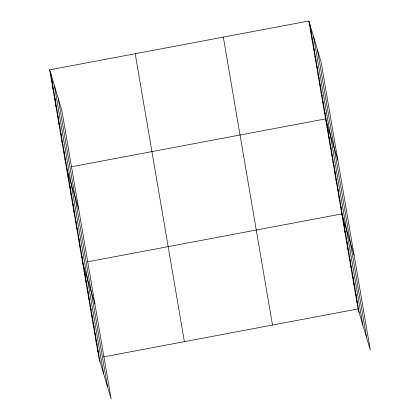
<?xml version="1.0" encoding="UTF-8"?>
<svg xmlns="http://www.w3.org/2000/svg" width="420" height="420" viewBox="0 0 420 420"><rect width="100%" height="100%" fill="white"/><g stroke="black" fill="none" stroke-linecap="round" stroke-linejoin="round"><path stroke-width="0.63" d="M49.676 69.836L61.971 111.069L111.148 399L98.858 357.767L49.676 69.836L308.852 21L321.143 62.234L370.325 350.165L358.029 308.931L308.852 21M71.468 166.777L325.574 118.897L337.864 160.13M87.696 261.797L341.801 213.916L354.092 255.145M103.289 356.932L358.029 308.931M310.375 29.899L311.483 33.621M311.892 38.798L313.005 42.525M313.415 47.702L314.522 51.424M314.932 56.6L316.045 60.323M316.454 65.499L317.562 69.221M317.971 74.398L319.084 78.12M319.494 83.296L320.602 87.019M321.011 92.201L322.124 95.923M322.534 101.099L323.642 104.822M324.051 109.998L325.164 113.72M327.049 127.533L328.156 131.261M328.524 136.174L329.632 139.897M329.999 144.811L331.107 148.533M331.475 153.447L332.582 157.174M332.95 162.089L334.058 165.811M334.425 170.725L335.533 174.447M335.9 179.361L337.008 183.089M337.376 188.003L338.483 191.725M338.851 196.639L339.959 200.361M340.326 205.275L341.439 209.003M343.276 222.553L344.389 226.275M344.752 231.189L345.865 234.916M346.227 239.831L347.34 243.553M347.702 248.467L348.815 252.189M349.178 257.103L350.291 260.831M350.653 265.745L351.766 269.467M352.128 274.381L353.241 278.103M353.603 283.017L354.716 286.744M355.079 291.659L356.192 295.381M356.554 300.295L357.667 304.017M51.198 78.734L52.306 82.457M52.721 87.633L53.828 91.361M54.238 96.537L55.346 100.259M55.76 105.436L56.868 109.158M57.277 114.335L58.391 118.057M58.8 123.233L59.908 126.956M60.317 132.132L61.43 135.854M61.84 141.031L62.948 144.758M63.357 149.935L64.47 153.657M64.88 158.834L65.987 162.556M66.397 167.732L78.692 208.966M67.872 176.369L68.985 180.096M69.347 185.01L70.46 188.732M70.823 193.646L71.936 197.369M72.298 202.283L73.411 206.01M73.773 210.924L74.886 214.646M75.248 219.56L76.361 223.283M76.724 228.197L77.837 231.924M78.199 236.838L79.312 240.56M79.674 245.474L80.787 249.197M81.149 254.111L82.262 257.838M82.624 262.752L94.92 303.98M84.1 271.388L85.213 275.111M85.575 280.024L86.688 283.752M87.055 288.666L88.163 292.388M88.531 297.302L89.639 301.024M90.006 305.939L91.114 309.666M91.481 314.58L92.589 318.302M92.957 323.216L94.064 326.939M94.432 331.853L95.54 335.58M95.907 340.494L97.015 344.216M97.382 349.13L98.49 352.853M317.457 49.854L366.634 337.785M313.651 37.102L362.833 325.033M309.96 24.722L359.142 312.659M223.325 37.117L272.501 325.048M135.203 53.718L184.385 341.654M58.28 98.689L107.457 386.62M54.479 85.937L103.656 373.868M50.788 73.558L99.965 361.494"/></g></svg>
